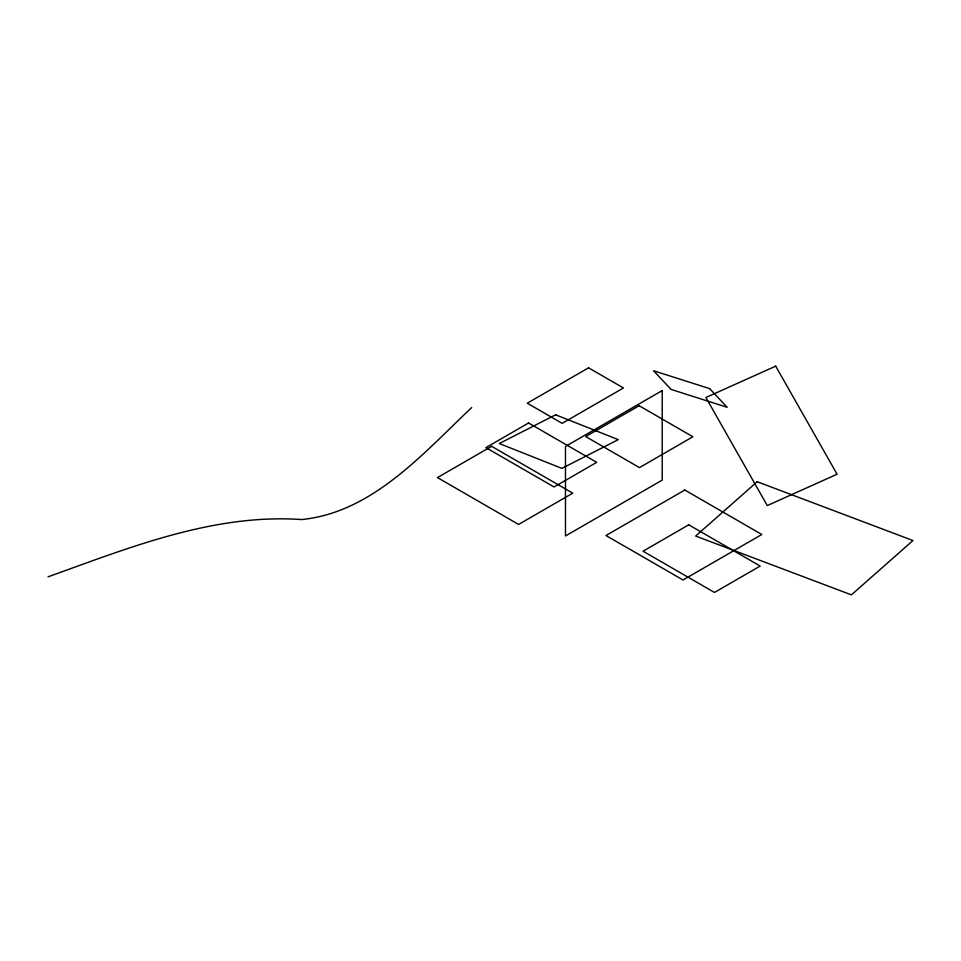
<?xml version="1.0" encoding="UTF-8"?>
<svg xmlns="http://www.w3.org/2000/svg" width="961" height="961" viewBox="0 0 961 961"><rect width="100%" height="100%" fill="white"/><g stroke="black" fill="none" stroke-linecap="round" stroke-linejoin="round"><path stroke-width="1.44" d="M471.707 407.56C423.176 453.316 372.412 512.513 301.61 519.553C213.474 513.45 129.423 547.65 48.05 576.816M757.196 481.725L695.656 536.046L851.41 594.859L912.95 540.538L757.196 481.725M588.564 367.823L527.289 403.2L562.185 423.345L623.461 387.968L588.564 367.823M528.562 422.996L485.906 447.634L554.053 486.975L596.709 462.349L528.562 422.996M491.636 446.324L437.459 477.593L518.592 524.442L572.768 493.161L491.636 446.324M662.213 390.574L565.476 446.433L565.476 535.962L662.213 480.116L662.213 390.574M639.125 405.722L585.705 436.57L639.473 467.611L692.893 436.762L639.125 405.722M684.785 490.026L605.983 535.517L683.019 579.988L761.821 534.496L684.785 490.026M688.749 524.814L643.029 551.206L714.479 592.444L760.187 566.053L688.749 524.814M555.65 414.792L499.3 443.526L561.897 468.379L618.259 439.645L555.65 414.792M775.695 366.141L705.891 397.494L767.274 505.57L837.079 474.217L775.695 366.141M709.638 388.628L653.552 370.742L671.078 389.421L727.165 407.296L709.638 388.628"/></g></svg>
